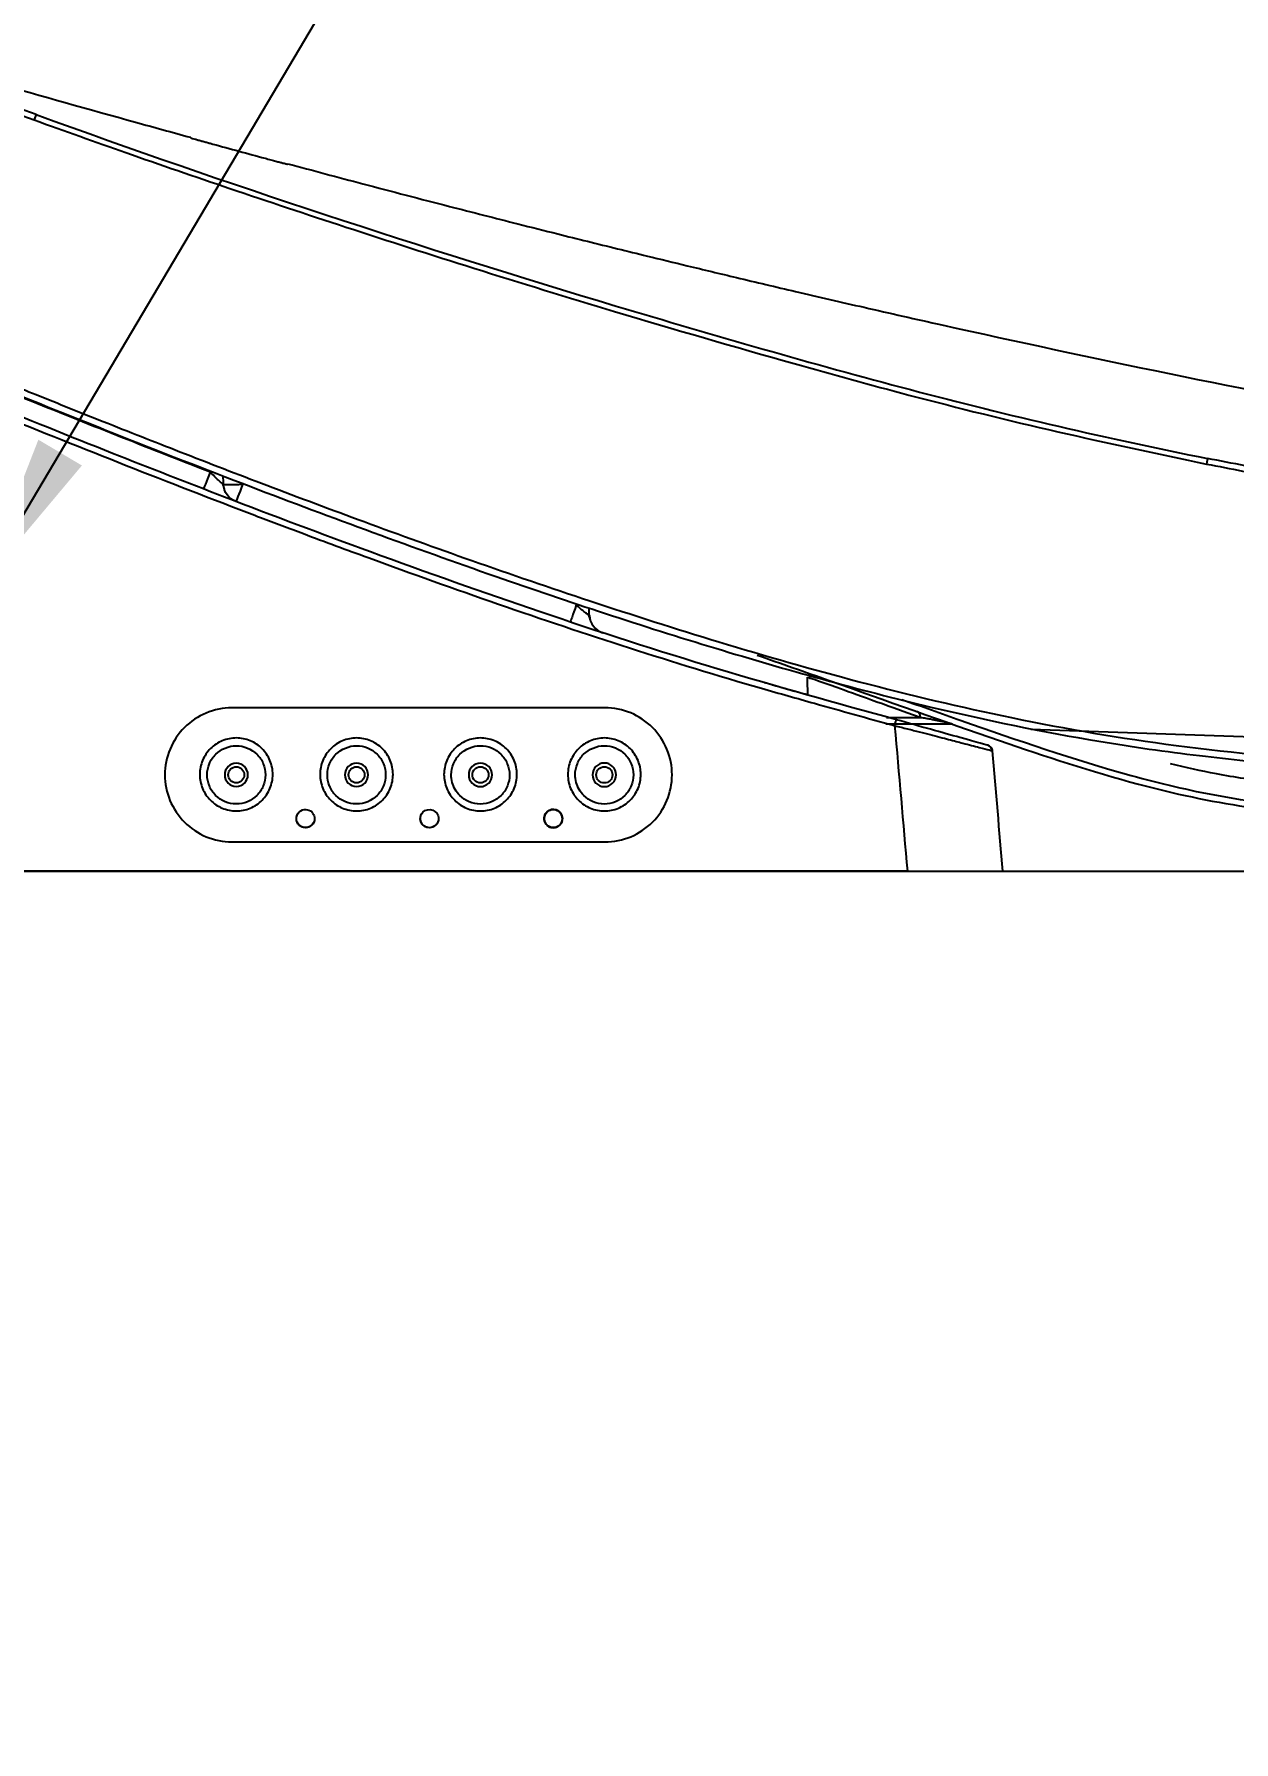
# Model space of a CAD drawing. Extents: x -1671 to 824, y 68 to 2359.
# Drawn here: x -1380.8 to -1193.7, y 539.1 to 805.5 of the extents above; entities that cross this region are included whole.
import ezdxf

# ---------------------------------------------------------------- set-up
doc = ezdxf.new("R2010")
doc.units = 0
doc.header["$LTSCALE"] = 20
doc.header["$MEASUREMENT"] = 0
doc.layers.get('0').update_dxf_attribs({"linetype": 'CONTINUOUS'})
doc.layers.get('DEFPOINTS').update_dxf_attribs({"linetype": 'CONTINUOUS'})
doc.layers.add('1', color=7, linetype='CONTINUOUS')
doc.dimstyles.get("Standard").update_dxf_attribs({"dimtxt": 2.7, "dimasz": 2.5, "dimexe": 1.5, "dimexo": 1.5, "dimgap": 1.5, "dimtad": 1, "dimdec": 0, "dimlfac": 10, "dimzin": 0, "dimdsep": 46, "dimtxsty": 'Standard', "dimcen": 0, "dimclrt": 2, "dimadec": 0, "dimazin": 0, "dimtfac": 1, "dimtdec": 0, "dimtmove": 0, "dimatfit": 3, "dimfxl": 0, "dimtolj": 1, "dimtzin": 0, "dimarcsym": 0})

# ---------------------------------------------------------------- blocks, each defined once
blk = doc.blocks.new('*D14')
at = {"color": 3, "lineweight": -2}
for p, q in [((-902.87, 686.91), (-902.87, 67.8)), ((-1522.6, 293.1), (-1522.6, 67.8)), ((-1498.6, 73.8), (-926.87, 73.8))]:
    blk.add_line(p, q, dxfattribs=at)
at = {"color": 3}
for points in [[(-1498.6, 77.8), (-1498.6, 69.8), (-1522.6, 73.8)], [(-926.87, 77.8), (-926.87, 69.8), (-902.87, 73.8)]]:
    blk.add_solid(points, dxfattribs=at)
at = {"layer": 'DEFPOINTS', "color": 0}
for p in [(-902.87, 688.71), (-1522.6, 294.9), (-902.87, 73.8)]:
    blk.add_point(p, dxfattribs=at)
at = {"color": 2, "insert": (-1207.74, 100.8), "char_height": 30, "attachment_point": 5}
blk.add_mtext('\\A1;620', dxfattribs=at)
blk = doc.blocks.new('A$C9bb48bae')
at = {"layer": '1', "color": 7, "linetype": 'Continuous'}
for p, q in [((364.2, 29.44), (364.2, 29.43)), ((8.27, 11.2), (322.54, 22.12)), ((334.82, 22.97), (334.82, 22.97)), ((328.93, 19.5), (328.96, 19.52)), ((341.77, 0), (326.87, 0))]:
    blk.add_line(p, q, dxfattribs=at)
blk.add_arc((445.42, 60.48), 3, 290.9699, 357.5, dxfattribs=at)
at = {"layer": '1', "color": 7, "linetype": 'Continuous', "extrusion": (0, 0, -1)}
for centre, radius, start, end in [((-388.36, 40.05), 3, 183, 251.8739), ((-329.5, 18.68), 1, 5, 74.4047)]:
    blk.add_arc(centre, radius, start, end, dxfattribs=at)
at = {"layer": '1', "color": 7, "linetype": 'Continuous'}
for centre, major_axis, ratio, start_param, end_param in [((450.48, 62.43), (-1.08, 2.8), 0.017208, 1.621769, 3.141593), ((445.42, 60.48), (3, -0.13), 0.053932, 4.717597, 6.283185), ((445.42, 60.48), (-1.07, 2.8), 0.016724, 1.622363, 3.141593), ((393.39, 41.72), (-0.95, 2.85), 0.010522, 1.630612, 3.141593), ((343.76, 22.66), (0.269, -0.963), 0.008601, 1.622759, 3.141593)]:
    blk.add_ellipse(centre, major_axis=major_axis, ratio=ratio, start_param=start_param, end_param=end_param, dxfattribs=at)
for points, knots in [([(505.4, 129.24), (498.3, 127.14), (483.88, 122.95), (466.6, 118.05), (456.42, 115.26), (453.57, 114.48)], [0, 0, 0, 0, 0.412563, 0.835474, 1, 1, 1, 1]), ([(505.89, 127.84), (501.26, 126.01), (491.98, 122.34), (482.62, 118.91), (477.94, 117.19)], [0, 0, 0, 0, 0.500173, 1, 1, 1, 1]), ([(477.62, 118.02), (447.77, 107.18), (417.59, 97.28), (371.94, 83.6), (356.66, 79.18), (325.94, 71.07), (310.49, 67.49), (294.96, 64.38)], [0, 0, 0, 0, 0.5, 0.5, 0.75, 0.75, 1, 1, 1, 1]), ([(477.94, 117.19), (473.18, 115.48), (463.04, 111.84), (446.84, 106.28), (428.76, 100.25), (408.76, 93.82), (385.45, 86.67), (362.83, 80.08), (339.81, 73.74), (318.39, 68.42), (302.85, 65.15), (295.1, 63.52)], [0, 0, 0, 0, 0.079655, 0.169452, 0.269417, 0.379575, 0.499943, 0.65291, 0.750136, 0.875496, 1, 1, 1, 1]), ([(450.08, 113.43), (448.72, 113.06), (446, 112.31), (443.29, 111.58), (441.93, 111.21)], [0, 0, 0, 0, 0.500231, 1, 1, 1, 1]), ([(453.58, 114.41), (453.56, 114.41), (453.53, 114.39), (453.27, 114.32), (452.87, 114.21), (452.37, 114.06), (451.8, 113.9), (451.22, 113.74), (450.64, 113.59), (450.27, 113.48), (450.08, 113.43)], [0, 0, 0, 0, 0.135511, 0.271849, 0.411596, 0.545473, 0.672653, 0.789787, 0.894801, 1, 1, 1, 1]), ([(438.42, 110.36), (434.52, 109.31), (426.11, 107.06), (414.14, 103.94), (404, 101.35), (396.82, 99.54), (391.64, 98.25), (386.98, 97.1), (381.81, 95.83), (375.63, 94.33), (367.93, 92.48), (358.72, 90.31), (348.05, 87.84), (316.87, 80.8), (280.4, 73.29), (239.1, 65.9), (212.88, 61.6), (187.6, 57.85), (164.29, 54.77), (145.3, 52.54), (130.29, 50.95), (118.11, 49.76), (107.71, 48.84), (98.3, 48.08), (88.95, 47.38), (77.07, 46.59), (68.06, 46.09), (62.95, 45.83)], [0, 0, 0, 0, 0.031815, 0.06835, 0.097277, 0.114025, 0.126565, 0.139222, 0.151775, 0.168453, 0.189216, 0.214009, 0.24276, 0.275372, 0.465247, 0.535344, 0.605106, 0.674102, 0.736164, 0.789939, 0.82439, 0.854817, 0.886058, 0.906459, 0.929029, 0.959788, 1, 1, 1, 1]), ([(441.93, 111.21), (441.63, 111.13), (441.05, 110.97), (440.27, 110.76), (439.63, 110.59), (439.01, 110.43), (438.63, 110.33), (438.45, 110.29), (438.44, 110.29), (438.43, 110.29)], [0, 0, 0, 0, 0.166105, 0.321356, 0.464124, 0.588876, 0.811375, 0.905746, 1, 1, 1, 1]), ([(438.43, 110.29), (438.43, 110.32), (438.43, 110.34), (438.43, 110.35), (438.43, 110.35)], [0, 0, 0, 0, 0.67014, 1, 1, 1, 1]), ([(508.18, 86.65), (507.76, 86.48), (506.4, 85.93), (503.59, 84.81), (499.26, 83.07), (493.41, 80.71), (486.03, 77.74), (477.13, 74.14), (466.69, 69.95), (454.7, 65.22), (441.14, 59.99), (425.98, 54.31), (409.21, 48.25), (390.79, 41.94), (370.67, 35.52), (348.79, 29.27), (325.04, 23.58), (299.34, 19.19), (271.75, 16.76), (242.55, 15), (211.89, 14.3), (180.13, 14.16), (147.47, 14.18), (114.23, 14.18), (81.16, 14.2), (49.63, 14.21), (22.36, 14.22), (3.8, 14.24), (0, 14.25), (0, 14.25)], [0, 0, 0, 0, 0.002237, 0.007152, 0.014744, 0.025013, 0.037959, 0.053582, 0.07188, 0.092854, 0.116505, 0.142832, 0.171833, 0.20351, 0.237859, 0.274881, 0.314573, 0.356936, 0.402004, 0.449781, 0.500255, 0.55342, 0.609269, 0.667805, 0.729036, 0.79296, 0.859558, 0.928803, 1, 1, 1, 1]), ([(508.57, 85.61), (501.17, 82.64), (486.76, 76.86), (465.34, 68.2), (438.59, 57.77), (407.47, 46.3), (372.14, 34.63), (340.79, 25.91), (315.51, 20.67), (296.67, 17.98), (280.02, 16.35), (262.8, 15.06), (243.44, 14.01), (224.11, 13.4), (198.55, 13.04), (173.8, 13), (149.29, 13), (128.88, 13), (107.29, 13), (84.96, 13), (63.98, 13), (40.83, 13), (23.09, 13), (11.49, 13), (5.31, 13), (1.71, 13), (0.97, 13), (0.97, 13)], [0, 0, 0, 0, 0.039003, 0.075957, 0.112972, 0.179376, 0.238139, 0.29481, 0.338391, 0.364249, 0.387853, 0.420247, 0.44887, 0.483127, 0.51582, 0.576231, 0.608416, 0.642464, 0.683469, 0.724728, 0.767812, 0.808151, 0.875463, 0.906299, 0.936507, 0.968699, 1, 1, 1, 1]), ([(450.49, 62.27), (454.75, 63.93), (463.78, 67.45), (477.29, 72.86), (491.02, 78.43), (500, 82.09), (504.49, 83.91)], [0, 0, 0, 0, 0.235726, 0.499999, 0.749999, 1, 1, 1, 1]), ([(343.49, 23.63), (352.82, 26.21), (371.48, 31.37), (398.79, 40.23), (424.37, 49.3), (446.55, 57.65), (466.64, 65.5), (485.74, 73.2), (499.02, 78.6), (505.62, 81.29)], [0, 0, 0, 0, 0.168543, 0.337103, 0.500019, 0.641198, 0.75001, 0.875634, 1, 1, 1, 1]), ([(506.03, 80.42), (502.71, 79.07), (496.06, 76.37), (482.76, 70.96), (466.11, 64.27), (451.62, 58.61), (441.55, 54.77), (434.83, 52.23), (422.48, 47.66), (405.57, 41.61), (385.14, 34.76), (368.67, 29.69), (354.84, 25.8), (347.92, 23.87), (343.76, 22.71)], [0, 0, 0, 0, 0.062547, 0.125006, 0.249989, 0.374972, 0.395805, 0.437472, 0.499979, 0.624989, 0.749999, 0.874999, 0.924839, 1, 1, 1, 1]), ([(8.56, 44.44), (8.56, 44.44), (8.56, 44.44), (8.59, 44.44), (8.68, 44.44), (9.08, 44.44), (10.7, 44.44), (15.19, 44.45), (24.62, 44.49), (39.76, 44.61), (68.61, 45.02), (104.76, 46), (142.14, 47.61), (171.75, 49.25), (203.31, 51.27), (234.14, 54.41), (261.35, 58.28), (280.74, 61.6), (291.06, 63.62), (294.96, 64.38)], [0, 0, 0, 0, 0.000264, 0.004235, 0.012184, 0.028057, 0.059787, 0.122859, 0.175712, 0.248791, 0.34147, 0.499539, 0.583507, 0.666766, 0.749204, 0.843707, 0.916571, 0.968476, 1, 1, 1, 1]), ([(295.1, 63.52), (291.36, 62.79), (284, 61.35), (273.09, 59.43), (262.53, 57.7), (252.31, 56.16), (242.43, 54.81), (232.92, 53.62), (223.76, 52.59), (214.98, 51.7), (199.38, 50.31), (175.58, 48.63), (142.61, 46.82), (113.92, 45.61), (83.97, 44.68), (53.66, 43.96), (32.41, 43.74), (23.78, 43.7), (22.87, 43.7)], [0, 0, 0, 0, 0.036489, 0.071852, 0.106093, 0.139217, 0.171224, 0.202117, 0.2319, 0.260577, 0.288152, 0.385131, 0.49655, 0.622349, 0.685946, 0.826108, 0.981067, 1, 1, 1, 1]), ([(448.58, 60.45), (448.6, 60.47), (448.75, 60.59), (449.16, 60.96), (449.82, 61.59), (450.27, 62.04), (450.49, 62.27)], [0, 0, 0, 0, 0.044623, 0.362119, 0.680771, 1, 1, 1, 1]), ([(448.42, 60.35), (448.43, 60.34), (448.44, 60.34), (448.53, 60.41), (448.58, 60.45)], [0, 0, 0, 0, 0.568434, 1, 1, 1, 1]), ([(391.35, 39.89), (391.36, 39.89), (391.38, 39.88), (391.47, 39.94), (391.52, 39.97)], [0, 0, 0, 0, 0.557597, 1, 1, 1, 1]), ([(391.52, 39.97), (391.53, 39.98), (391.67, 40.08), (392.06, 40.38), (392.73, 40.93), (393.19, 41.33), (393.42, 41.54)], [0, 0, 0, 0, 0.036746, 0.356852, 0.678063, 1, 1, 1, 1]), ([(389.4, 37.23), (389.4, 37.23), (389.33, 37.21), (389.31, 37.21), (389.29, 37.2)], [0, 0, 0, 0, 0.002193, 1, 1, 1, 1]), ([(365.2, 33.72), (361.46, 32.41), (348.85, 27.98), (329.17, 20.89), (307.61, 13.74), (289.33, 9.75), (272.77, 8.38), (256.81, 8.11), (239.45, 8.03), (222.06, 8.01), (205.49, 8), (187.79, 8), (168.01, 8), (144.08, 8), (117.97, 8), (94.34, 8), (73.9, 8), (56.62, 8), (42.5, 8), (32.46, 8), (23.02, 8), (15.24, 8), (11.81, 8), (10.89, 8)], [0, 0, 0, 0, 0.027782, 0.09364, 0.14666, 0.186834, 0.224409, 0.263097, 0.299128, 0.346896, 0.386387, 0.417719, 0.474598, 0.530819, 0.595475, 0.67339, 0.718363, 0.768012, 0.829196, 0.860934, 0.886752, 0.955538, 1, 1, 1, 1]), ([(339.75, 23.98), (345.54, 26.05), (349.85, 27.6), (355.73, 29.69), (357.35, 30.27), (357.35, 30.27)], [0, 0, 0, 0, 0.5, 0.5, 1, 1, 1, 1]), ([(357.41, 27.51), (357.62, 27.57), (359.31, 28.04), (361.35, 28.62), (362.89, 29.06), (363.65, 29.28), (363.96, 29.37), (364.06, 29.4), (364.08, 29.4)], [0, 0, 0, 0, 0.050065, 0.40918, 0.589555, 0.769584, 0.949082, 1, 1, 1, 1]), ([(342.62, 26.8), (339.55, 25.71), (336.48, 24.62), (324.62, 20.46), (315.83, 17.41), (302.38, 13.71), (297.86, 12.63), (288.72, 10.96), (284.11, 10.37), (270.24, 9.23), (260.95, 9.17), (242.44, 9.03), (233.2, 9.02), (205.67, 9), (187.55, 9), (152.02, 9), (134.59, 9), (101, 9), (84.82, 9), (55.28, 9), (41.92, 9), (26.32, 9), (21.86, 9), (14.82, 9), (12.23, 9), (9.05, 9), (8.33, 9), (8.35, 9)], [0, 0, 0, 0, 0.022892, 0.022892, 0.088296, 0.088296, 0.120998, 0.120998, 0.1537, 0.1537, 0.219104, 0.219104, 0.284508, 0.284508, 0.415317, 0.415317, 0.546125, 0.546125, 0.676934, 0.676934, 0.807742, 0.807742, 0.873147, 0.873147, 0.938551, 0.938551, 1, 1, 1, 1]), ([(335.04, 23), (335.03, 23), (335.01, 23), (334.99, 23), (334.98, 23.02), (335.07, 23.05), (335.25, 23.1), (335.44, 23.14), (335.65, 23.19), (335.88, 23.24), (336.13, 23.29), (336.4, 23.35), (336.67, 23.4), (336.93, 23.46), (337.2, 23.51), (337.46, 23.56), (337.73, 23.61), (338.03, 23.67), (338.36, 23.73), (338.71, 23.79), (339.07, 23.86), (339.43, 23.92), (339.65, 23.96), (339.75, 23.98)], [0, 0, 0, 0, 0.013986, 0.033838, 0.057621, 0.082906, 0.111907, 0.143342, 0.178862, 0.218397, 0.261942, 0.310426, 0.361841, 0.412669, 0.462727, 0.513481, 0.567583, 0.627787, 0.695404, 0.769084, 0.847645, 0.932351, 1, 1, 1, 1]), ([(345.03, 23.98), (343.97, 23.98), (342.27, 23.98), (340.4, 23.98), (339.75, 23.98)], [0, 0, 0, 0, 0.664076, 1, 1, 1, 1]), ([(343.76, 22.71), (343.09, 22.55), (341.8, 22.22), (339.94, 21.75), (338.24, 21.32), (336.71, 20.92), (335.36, 20.57), (334.17, 20.26), (332.44, 19.8), (330.46, 19.3), (328.94, 18.9), (328.67, 18.82), (328.58, 18.79)], [0, 0, 0, 0, 0.089256, 0.17345, 0.252596, 0.326708, 0.395807, 0.459918, 0.519072, 0.698024, 0.870889, 1, 1, 1, 1]), ([(329.24, 19.65), (329.24, 19.65), (330.89, 20.11), (336.24, 21.6), (339.86, 22.61), (343.49, 23.63)], [0, 0, 0, 0, 0.5, 0.5, 1, 1, 1, 1]), ([(334.87, 23), (334.86, 23), (334.84, 22.99), (334.81, 22.98), (334.78, 22.97), (334.76, 22.96), (334.74, 22.95), (334.72, 22.95), (334.71, 22.94), (334.71, 22.94), (334.71, 22.94)], [0, 0, 0, 0, 0.073435, 0.206866, 0.340296, 0.473727, 0.607158, 0.740588, 0.874019, 1, 1, 1, 1]), ([(345.15, 23), (344.71, 23), (343.18, 23), (340.12, 23), (336.88, 23), (335.04, 23)], [0, 0, 0, 0, 0.179724, 0.589862, 1, 1, 1, 1]), ([(7.3, 12.36), (7.16, 12.36), (8.34, 12.37), (14.94, 12.37), (28.54, 12.36), (54.28, 12.38), (95.8, 12.35), (152.67, 12.32), (206.76, 12.31), (246.06, 12.28), (264.49, 12.52), (275.44, 12.9), (284.75, 13.73), (293.12, 15.02), (298.37, 16.16), (300.74, 16.74)], [0, 0, 0, 0, 0.068564, 0.131333, 0.206042, 0.308473, 0.439894, 0.600911, 0.790714, 0.873207, 0.908498, 0.934321, 0.958347, 0.981057, 1, 1, 1, 1]), ([(341.77, 0), (373.47, 0), (405.18, 0), (468.59, 0), (500.29, 0), (531.98, 0)], [0, 0, 0, 0, 0.5, 0.5, 1, 1, 1, 1])]:
    blk.add_open_spline(points, degree=3, knots=knots, dxfattribs=at)
for points, degree in [([(477.62, 118.02), (486.99, 121.43), (496.3, 124.95), (505.54, 128.66)], 3), ([(477.62, 118.02), (477.63, 118.01), (477.79, 117.6), (477.94, 117.19)], 3), ([(294.96, 64.38), (294.96, 64.33), (295.03, 63.92), (295.1, 63.52)], 3), ([(448.42, 60.35), (448.43, 60.78), (448.45, 61.22), (448.47, 61.66)], 3), ([(448.59, 60.45), (448.41, 59.93), (448.28, 59.57)], 2), ([(391.52, 39.97), (391.15, 38.94)], 1), ([(391.35, 39.89), (391.38, 40.31), (391.4, 40.72), (391.42, 41.13)], 3), ([(391.3, 39.47), (391.28, 39.35), (391.25, 39.24), (391.22, 39.14)], 3), ([(357.08, 30.17), (357.02, 30.15), (356.95, 30.13), (356.87, 30.1)], 3), ([(357.3, 27.49), (357.31, 28.41), (357.33, 29.34), (357.35, 30.27)], 3), ([(335.04, 23), (334.93, 23), (334.82, 22.98), (334.71, 22.94)], 3), ([(334.76, 22.96), (335.05, 23)], 1), ([(343.76, 22.71), (343.09, 15.14), (342.43, 7.57), (341.77, 0)], 3), ([(326.87, 0), (327.41, 6.26), (327.96, 12.51), (328.51, 18.77)], 3), ([(328.58, 18.79), (328.56, 18.78), (328.53, 18.78), (328.51, 18.77)], 3), ([(328.97, 19.53), (328.55, 19.24), (328.54, 18.78)], 2), ([(328.63, 18.8), (328.59, 18.79), (328.56, 18.79), (328.54, 18.78)], 3)]:
    blk.add_open_spline(points, degree=degree, dxfattribs=at)
blk.add_rational_spline([(339.75, 23.98), (339.71, 24.43), (339.91, 24.78), (340.26, 24.91)], [1.10724556924, 0.964144512346, 0.964251556934, 1.107566703], degree=3, dxfattribs=at)

msp = doc.modelspace()

# ---------------------------------------------------------------- linework, layer by layer
msp.add_line((-1497.61, 674.9), (-914.64, 674.9))
at = {"layer": '1', "color": 7, "linetype": 'Continuous', "extrusion": (0, 0, -1)}
for centre, radius in [((1349.29, 689.94), 1.81), ((1330.54, 689.94), 1.82), ((1311.22, 689.94), 1.83), ((1291.9, 689.94), 1.84)]:
    msp.add_circle(centre, radius, dxfattribs=at)
at = {"layer": '1', "color": 7, "linetype": 'Continuous'}
for centre, radius in [((-1349.29, 689.94), 1.25), ((-1330.54, 689.94), 1.25), ((-1311.22, 689.94), 1.26), ((-1291.9, 689.94), 1.27)]:
    msp.add_circle(centre, radius, dxfattribs=at)
at = {"layer": '1', "color": 7, "linetype": 'Continuous', "extrusion": (0, 0, -1)}
for centre, start, end in [((1338.5, 683.12), 251.5692, 144.4411), ((1319.18, 683.12), 251.5692, 161.6929), ((1299.86, 683.12), 251.5692, 137.0329), ((1299.86, 683.12), 320.0479, 251.5692), ((1338.5, 683.12), 192.0061, 251.5692), ((1319.18, 683.12), 180.8967, 251.5692), ((1299.86, 683.12), 192.0061, 251.5692), ((1299.86, 683.12), 239.8073, 251.5692)]:
    msp.add_arc(centre, 1.42, start, end, dxfattribs=at)
at = {"layer": '1', "color": 7, "linetype": 'Continuous'}
for points, knots in [([(-1349.97, 700.39), (-1352.74, 700.39), (-1355.44, 699.26), (-1359.3, 695.4), (-1360.43, 692.67), (-1360.43, 687.22), (-1359.32, 684.51), (-1355.42, 680.6), (-1352.74, 679.48), (-1349.97, 679.48)], [0, 0, 0, 0, 0.25, 0.25, 0.5, 0.5, 0.75, 0.75, 1, 1, 1, 1]), ([(-1291.79, 700.39), (-1300.91, 700.39), (-1309.83, 700.39), (-1321.12, 700.39), (-1323.8, 700.39), (-1329.09, 700.39), (-1331.68, 700.39), (-1339.37, 700.39), (-1344.61, 700.39), (-1349.97, 700.39)], [0, 0, 0, 0, 0.448805, 0.448805, 0.591114, 0.591114, 0.733423, 0.733423, 1, 1, 1, 1]), ([(-1291.79, 679.48), (-1289.03, 679.48), (-1286.32, 680.62), (-1282.47, 684.48), (-1281.34, 687.21), (-1281.33, 692.66), (-1282.44, 695.37), (-1286.34, 699.28), (-1289.03, 700.39), (-1291.79, 700.39)], [0, 0, 0, 0, 0.25, 0.25, 0.5, 0.5, 0.75, 0.75, 1, 1, 1, 1]), ([(-1349.29, 695.69), (-1348.92, 695.69), (-1348.17, 695.61), (-1347.1, 695.29), (-1346.11, 694.76), (-1345.24, 694.04), (-1344.53, 693.18), (-1344, 692.19), (-1343.68, 691.11), (-1343.57, 690), (-1343.68, 688.88), (-1344.11, 687.46), (-1344.96, 686.19), (-1346.11, 685.24), (-1347.1, 684.71), (-1348.18, 684.38), (-1349.3, 684.28), (-1350.42, 684.39), (-1351.84, 684.82), (-1353.11, 685.67), (-1354.06, 686.82), (-1354.58, 687.81), (-1354.91, 688.89), (-1355.02, 690), (-1354.91, 691.12), (-1354.58, 692.19), (-1354.05, 693.18), (-1353.34, 694.05), (-1352.47, 694.76), (-1351.16, 695.46), (-1350.03, 695.69), (-1349.29, 695.69)], [0, 0, 0, 0, 0.031357, 0.062538, 0.093894, 0.125116, 0.156399, 0.187717, 0.2189, 0.250253, 0.281428, 0.312752, 0.374949, 0.406295, 0.437473, 0.468905, 0.500315, 0.531515, 0.562838, 0.62505, 0.656404, 0.687575, 0.718917, 0.750142, 0.781407, 0.812729, 0.843909, 0.875267, 0.906454, 0.937783, 1, 1, 1, 1]), ([(-1330.54, 695.69), (-1330.17, 695.69), (-1329.42, 695.61), (-1328.35, 695.29), (-1327.36, 694.76), (-1326.49, 694.05), (-1325.78, 693.18), (-1325.25, 692.19), (-1324.92, 691.12), (-1324.81, 690.01), (-1324.92, 688.89), (-1325.35, 687.46), (-1326.2, 686.19), (-1327.35, 685.25), (-1328.34, 684.71), (-1329.41, 684.39), (-1330.53, 684.28), (-1331.65, 684.39), (-1333.08, 684.82), (-1334.35, 685.67), (-1335.29, 686.82), (-1335.82, 687.81), (-1336.15, 688.88), (-1336.26, 690), (-1336.15, 691.11), (-1335.83, 692.18), (-1335.3, 693.17), (-1334.35, 694.33), (-1333.08, 695.18), (-1331.66, 695.61), (-1330.91, 695.69), (-1330.54, 695.69)], [0, 0, 0, 0, 0.031351, 0.062525, 0.093876, 0.12509, 0.156376, 0.187693, 0.218881, 0.250238, 0.281417, 0.312747, 0.374944, 0.406285, 0.437457, 0.468881, 0.500287, 0.531482, 0.562807, 0.625022, 0.656377, 0.687552, 0.718899, 0.750124, 0.781398, 0.812722, 0.843907, 0.875268, 0.937487, 0.968767, 1, 1, 1, 1]), ([(-1311.22, 695.69), (-1310.85, 695.69), (-1310.11, 695.61), (-1309.03, 695.29), (-1308.04, 694.76), (-1307.17, 694.05), (-1306.46, 693.18), (-1305.93, 692.19), (-1305.6, 691.12), (-1305.49, 690.01), (-1305.6, 688.89), (-1306.03, 687.46), (-1306.88, 686.19), (-1308.03, 685.25), (-1309.02, 684.71), (-1310.09, 684.39), (-1311.21, 684.28), (-1312.33, 684.38), (-1313.41, 684.71), (-1314.4, 685.24), (-1315.26, 685.95), (-1315.97, 686.82), (-1316.5, 687.81), (-1316.83, 688.88), (-1316.94, 690), (-1316.83, 691.11), (-1316.51, 692.18), (-1315.98, 693.17), (-1315.27, 694.04), (-1314.4, 694.75), (-1313.09, 695.46), (-1311.97, 695.68), (-1311.22, 695.69)], [0, 0, 0, 0, 0.031339, 0.062505, 0.093849, 0.125057, 0.156336, 0.187647, 0.218829, 0.250179, 0.281351, 0.312674, 0.374859, 0.406193, 0.437358, 0.468773, 0.500169, 0.53135, 0.56266, 0.593939, 0.625147, 0.656491, 0.687657, 0.718997, 0.750216, 0.781483, 0.812799, 0.843975, 0.875325, 0.906499, 0.937817, 1, 1, 1, 1]), ([(-1291.9, 695.69), (-1291.53, 695.69), (-1290.79, 695.61), (-1289.71, 695.29), (-1288.72, 694.76), (-1287.85, 694.05), (-1287.14, 693.18), (-1286.61, 692.19), (-1286.29, 691.12), (-1286.17, 690.01), (-1286.28, 688.89), (-1286.71, 687.46), (-1287.56, 686.19), (-1288.71, 685.25), (-1289.7, 684.71), (-1290.77, 684.39), (-1291.89, 684.28), (-1293.01, 684.38), (-1294.09, 684.71), (-1295.08, 685.24), (-1295.95, 685.95), (-1296.66, 686.82), (-1297.19, 687.81), (-1297.51, 688.88), (-1297.62, 690), (-1297.51, 691.11), (-1297.19, 692.18), (-1296.66, 693.17), (-1295.95, 694.04), (-1295.08, 694.75), (-1293.77, 695.46), (-1292.65, 695.68), (-1291.9, 695.69)], [0, 0, 0, 0, 0.031339, 0.062505, 0.093849, 0.125057, 0.156336, 0.187647, 0.218829, 0.250179, 0.281351, 0.312674, 0.374859, 0.406193, 0.437358, 0.468773, 0.500169, 0.53135, 0.56266, 0.593939, 0.625147, 0.656491, 0.687657, 0.718997, 0.750216, 0.781483, 0.812799, 0.843975, 0.875325, 0.906499, 0.937817, 1, 1, 1, 1]), ([(-1349.29, 694.48), (-1349.29, 694.48), (-1350.45, 694.48), (-1352.28, 693.72), (-1353.6, 691.73), (-1353.96, 689.94), (-1353.6, 688.16), (-1352.28, 686.16), (-1349.29, 684.89), (-1346.3, 686.16), (-1344.98, 688.16), (-1344.63, 689.94), (-1344.98, 691.72), (-1346.29, 693.72), (-1348.13, 694.48), (-1349.29, 694.48)], [0, 0, 0, 0, 0.000027, 0.123679, 0.18678, 0.249953, 0.313107, 0.3762, 0.499858, 0.623825, 0.68689, 0.749977, 0.8131, 0.876266, 1, 1, 1, 1]), ([(-1330.55, 694.48), (-1331.71, 694.48), (-1333.54, 693.72), (-1334.85, 691.72), (-1335.21, 689.94), (-1334.85, 688.15), (-1333.53, 686.16), (-1330.54, 684.89), (-1327.55, 686.16), (-1326.23, 688.16), (-1325.88, 689.94), (-1326.24, 691.73), (-1327.55, 693.72), (-1329.38, 694.49), (-1330.54, 694.48), (-1330.55, 694.48)], [0, 0, 0, 0, 0.123664, 0.186773, 0.249951, 0.313102, 0.376188, 0.499837, 0.623816, 0.686885, 0.749976, 0.813099, 0.876263, 0.999812, 1, 1, 1, 1]), ([(-1311.23, 694.48), (-1312.39, 694.48), (-1314.22, 693.72), (-1315.53, 691.72), (-1315.93, 689.75), (-1315.44, 687.95), (-1314.01, 686.08), (-1311.22, 684.88), (-1308.23, 686.16), (-1306.91, 688.16), (-1306.56, 689.94), (-1306.92, 691.73), (-1308.23, 693.72), (-1310.07, 694.49), (-1311.23, 694.48), (-1311.23, 694.48)], [0, 0, 0, 0, 0.123698, 0.186825, 0.250021, 0.333741, 0.376022, 0.499703, 0.623715, 0.686801, 0.749909, 0.813049, 0.87623, 0.999805, 1, 1, 1, 1]), ([(-1291.91, 694.48), (-1293.07, 694.48), (-1294.9, 693.72), (-1296.21, 691.72), (-1296.61, 689.75), (-1296.12, 687.95), (-1294.69, 686.08), (-1291.9, 684.88), (-1288.91, 686.16), (-1287.6, 688.16), (-1287.24, 689.94), (-1287.6, 691.73), (-1288.91, 693.72), (-1290.75, 694.49), (-1291.91, 694.48), (-1291.91, 694.48)], [0, 0, 0, 0, 0.123698, 0.186825, 0.250021, 0.333741, 0.376022, 0.499703, 0.623715, 0.686801, 0.749909, 0.813049, 0.87623, 0.999805, 1, 1, 1, 1]), ([(-1298.51, 683.57), (-1298.46, 683.42), (-1298.43, 683.25), (-1298.44, 682.94), (-1298.47, 682.78), (-1298.58, 682.48), (-1298.66, 682.33), (-1298.86, 682.09), (-1298.99, 681.98), (-1299.26, 681.82), (-1299.41, 681.76), (-1299.72, 681.69), (-1299.89, 681.69), (-1300.2, 681.73), (-1300.36, 681.78), (-1300.64, 681.92), (-1300.77, 682.02), (-1300.99, 682.25), (-1301.08, 682.38), (-1301.17, 682.57), (-1301.19, 682.62), (-1301.22, 682.71), (-1301.23, 682.76), (-1301.28, 682.96), (-1301.29, 683.12), (-1301.25, 683.44), (-1301.2, 683.59), (-1301.06, 683.88), (-1300.97, 684.01), (-1300.74, 684.24), (-1300.61, 684.33), (-1300.32, 684.47), (-1300.16, 684.51), (-1299.85, 684.54), (-1299.69, 684.53), (-1299.38, 684.46), (-1299.23, 684.4), (-1298.96, 684.23), (-1298.84, 684.12), (-1298.64, 683.87), (-1298.56, 683.72), (-1298.51, 683.57), (-1298.51, 683.57), (-1298.51, 683.57)], [0, 0, 0, 0, 0.053811, 0.053811, 0.107621, 0.107621, 0.161442, 0.161442, 0.21523, 0.21523, 0.268951, 0.268951, 0.3226, 0.3226, 0.376204, 0.376204, 0.429808, 0.429808, 0.48346, 0.48346, 0.500702, 0.500702, 0.515949, 0.515949, 0.569715, 0.569715, 0.623529, 0.623529, 0.677345, 0.677345, 0.731115, 0.731115, 0.784813, 0.784813, 0.838444, 0.838444, 0.892042, 0.892042, 0.945657, 0.945657, 0.999328, 0.999328, 1, 1, 1, 1]), ([(-1337.15, 683.57), (-1337.1, 683.42), (-1337.07, 683.25), (-1337.08, 682.94), (-1337.1, 682.78), (-1337.21, 682.48), (-1337.3, 682.33), (-1337.5, 682.09), (-1337.62, 681.98), (-1337.89, 681.82), (-1338.05, 681.76), (-1338.36, 681.69), (-1338.52, 681.69), (-1338.84, 681.73), (-1338.99, 681.78), (-1339.28, 681.92), (-1339.41, 682.02), (-1339.63, 682.25), (-1339.72, 682.38), (-1339.81, 682.57), (-1339.83, 682.62), (-1339.86, 682.71), (-1339.87, 682.76), (-1339.91, 682.96), (-1339.92, 683.12), (-1339.89, 683.44), (-1339.84, 683.59), (-1339.73, 683.82), (-1339.68, 683.9), (-1339.63, 683.97)], [0, 0, 0, 0, 0.082244, 0.082244, 0.164486, 0.164486, 0.246738, 0.246738, 0.328933, 0.328933, 0.411021, 0.411021, 0.493001, 0.493001, 0.574919, 0.574919, 0.65685, 0.65685, 0.738862, 0.738862, 0.765236, 0.765236, 0.788562, 0.788562, 0.870749, 0.870749, 0.952999, 0.952999, 1, 1, 1, 1]), ([(-1337.33, 683.93), (-1337.25, 683.82), (-1337.19, 683.7), (-1337.15, 683.57), (-1337.15, 683.57), (-1337.15, 683.57)], [0, 0, 0, 0, 0.985676, 0.985676, 1, 1, 1, 1]), ([(-1317.83, 683.57), (-1317.78, 683.42), (-1317.75, 683.25), (-1317.76, 682.94), (-1317.79, 682.78), (-1317.9, 682.48), (-1317.98, 682.33), (-1318.18, 682.09), (-1318.3, 681.98), (-1318.58, 681.82), (-1318.73, 681.76), (-1319.04, 681.69), (-1319.2, 681.69), (-1319.52, 681.73), (-1319.67, 681.78), (-1319.96, 681.92), (-1320.09, 682.02), (-1320.31, 682.25), (-1320.4, 682.38), (-1320.49, 682.57), (-1320.51, 682.62), (-1320.54, 682.71), (-1320.55, 682.76), (-1320.6, 682.96), (-1320.6, 683.12), (-1320.57, 683.44), (-1320.52, 683.59), (-1320.41, 683.82), (-1320.36, 683.9), (-1320.31, 683.97)], [0, 0, 0, 0, 0.082241, 0.082241, 0.16448, 0.16448, 0.246735, 0.246735, 0.328941, 0.328941, 0.411044, 0.411044, 0.493036, 0.493036, 0.57496, 0.57496, 0.656885, 0.656885, 0.738882, 0.738882, 0.765233, 0.765233, 0.788535, 0.788535, 0.870708, 0.870708, 0.952953, 0.952953, 1, 1, 1, 1]), ([(-1318.02, 683.94), (-1317.94, 683.83), (-1317.88, 683.7), (-1317.83, 683.57), (-1317.83, 683.57), (-1317.83, 683.57)], [0, 0, 0, 0, 0.98592, 0.98592, 1, 1, 1, 1]), ([(-1349.97, 679.48), (-1344.61, 679.48), (-1339.37, 679.48), (-1331.67, 679.48), (-1329.09, 679.48), (-1323.8, 679.48), (-1321.11, 679.48), (-1309.82, 679.48), (-1300.91, 679.48), (-1291.79, 679.48)], [0, 0, 0, 0, 0.26659, 0.26659, 0.408917, 0.408917, 0.551243, 0.551243, 1, 1, 1, 1])]:
    msp.add_open_spline(points, degree=3, knots=knots, dxfattribs=at)

# ---------------------------------------------------------------- block references
at = {"xscale": -1}
msp.add_blockref('A$C9bb48bae', (-902.87, 674.9), dxfattribs=at)

# ---------------------------------------------------------------- dimensions: what is measured, and where the dimension line sits
dim = msp.add_linear_dim(base=(-902.87, 73.8), p1=(-1522.6, 294.9), p2=(-902.87, 688.71), dimstyle='Standard', override={"dimscale": 1.2, "dimtxt": 25, "dimasz": 20, "dimexe": 5, "dimgap": 10, "dimtih": 1, "dimtoh": 1, "dimlfac": 1, "dimzin": 12, "dimclrd": 3, "dimclre": 3, "dimazin": 2, "dimarcsym": 1})
dim.commit()
dim.dimension.update_dxf_attribs({"geometry": '*D14', "text_midpoint": (-1207.74, 73.8), "dimtype": 160})

# ---------------------------------------------------------------- leaders
msp.add_leader([(-1388.99, 719.55), (-1303.72, 863.52), (-1133.66, 863.52)], dimstyle='Standard', override={"dimscale": 1.2, "dimtxt": 20, "dimasz": 20, "dimexe": 5, "dimgap": 10, "dimtad": 0, "dimtoh": 1, "dimlfac": 1, "dimzin": 12, "dimclrd": 3, "dimclre": 3, "dimazin": 2, "dimarcsym": 1})

doc.saveas('drawing.dxf')
